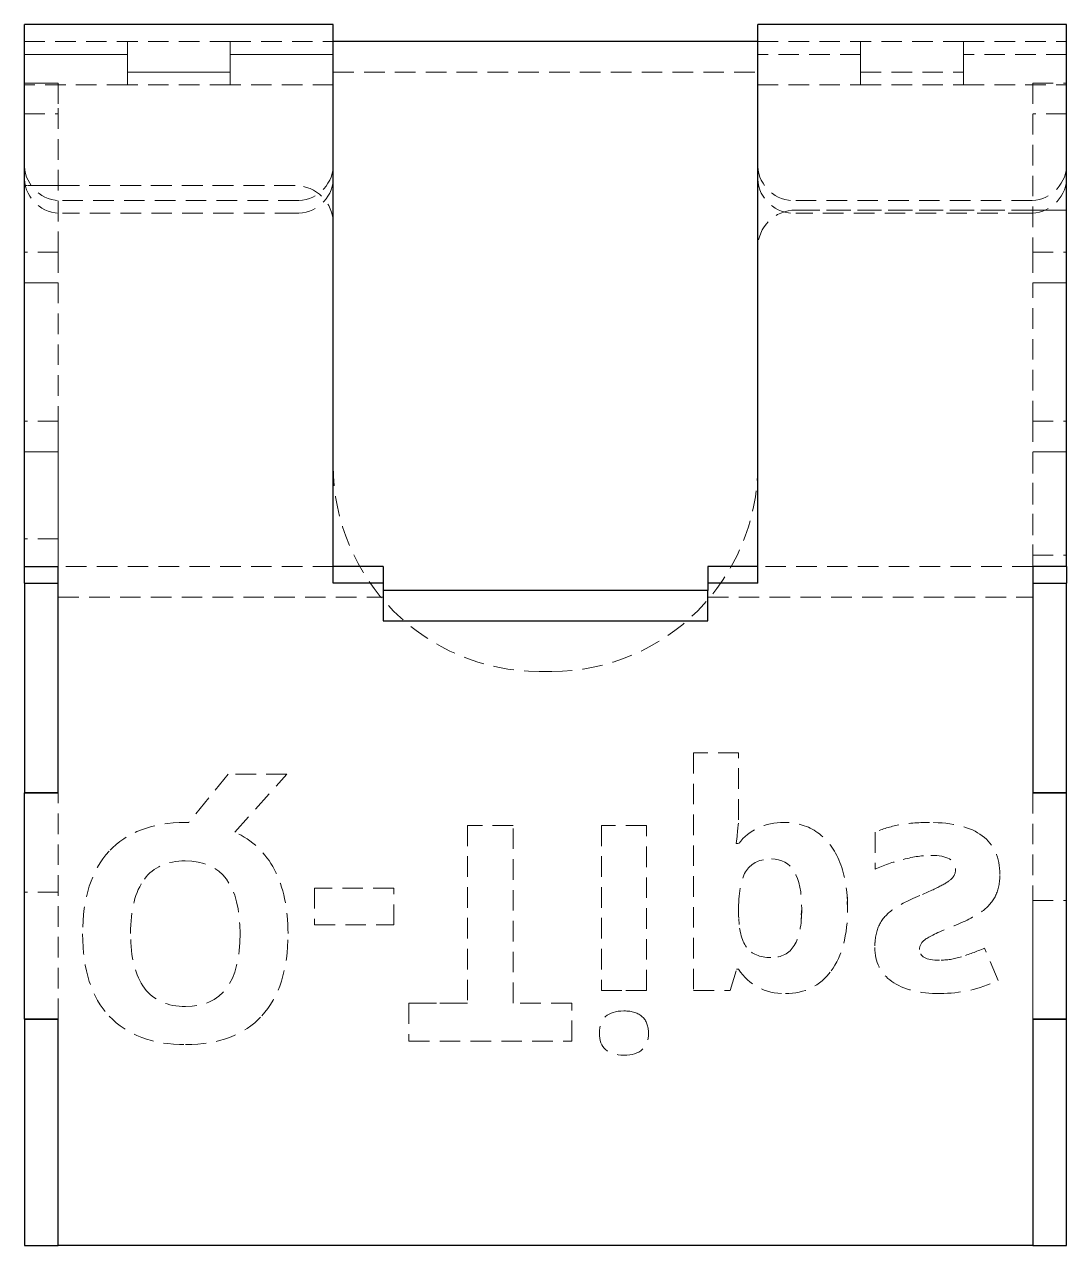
# Model space of a CAD drawing. Header units: millimetres. Extents: x 47 to 273, y 19 to 208.
# Drawn here: x 50.8 to 115.2, y 132.6 to 208 of the extents above; entities that cross this region are included whole.
import ezdxf

# ---------------------------------------------------------------- set-up
doc = ezdxf.new("R2010")
doc.units = ezdxf.units.MM
doc.linetypes.add('HIDDEN', pattern=[1.905, 1.27, -0.635])

msp = doc.modelspace()

# ---------------------------------------------------------------- linework, layer by layer
at = {"color": 7, "linetype": 'Continuous', "lineweight": 25}
for p, q in [((69.891, 208), (50.813, 208)), ((50.813, 208), (50.813, 208)), ((69.891, 208), (50.813, 208)), ((50.813, 174.52), (50.813, 208)), ((69.891, 208), (69.891, 208)), ((69.891, 173.499), (69.891, 208)), ((115.188, 208), (96.109, 208)), ((115.188, 208), (96.109, 208)), ((96.109, 208), (96.109, 208)), ((96.109, 173.499), (96.109, 208)), ((115.188, 208), (115.188, 208)), ((115.188, 174.52), (115.188, 208)), ((96.109, 206.936), (69.891, 206.936)), ((50.813, 173.499), (50.813, 174.52)), ((50.813, 174.52), (52.907, 174.52)), ((52.907, 160.541), (52.907, 174.52)), ((72.969, 174.52), (69.891, 174.52)), ((72.969, 174.52), (69.891, 174.52)), ((72.969, 174.52), (72.969, 173.048)), ((72.969, 174.52), (72.969, 173.499)), ((96.109, 174.52), (93.031, 174.52)), ((93.031, 174.52), (93.031, 173.048)), ((93.031, 174.52), (93.031, 173.499)), ((96.109, 174.52), (93.031, 174.52)), ((115.188, 174.52), (113.093, 174.52)), ((113.093, 174.52), (113.093, 160.541)), ((115.188, 174.52), (115.188, 173.499)), ((50.813, 173.499), (52.907, 173.499)), ((50.813, 173.499), (50.813, 160.541)), ((52.907, 173.499), (52.907, 173.806)), ((52.907, 160.541), (52.907, 173.499)), ((72.969, 173.499), (69.891, 173.499)), ((96.109, 173.499), (93.031, 173.499)), ((113.093, 173.499), (115.188, 173.499)), ((113.093, 173.499), (113.093, 160.541)), ((115.188, 160.541), (115.188, 173.499)), ((93.031, 173.048), (72.969, 173.048)), ((72.969, 173.048), (72.969, 171.166)), ((93.031, 171.166), (93.031, 173.048)), ((72.969, 171.166), (93.031, 171.166)), ((52.907, 160.541), (50.813, 160.541)), ((50.813, 146.562), (50.813, 160.541)), ((50.813, 160.541), (52.907, 160.541)), ((113.093, 160.541), (115.188, 160.541)), ((115.188, 160.541), (113.093, 160.541)), ((115.188, 146.562), (115.188, 160.541)), ((52.907, 146.562), (50.813, 146.562)), ((50.813, 146.562), (50.813, 132.583)), ((50.813, 146.562), (52.907, 146.562)), ((52.907, 132.583), (52.907, 146.562)), ((52.907, 132.583), (52.907, 146.562)), ((113.093, 146.562), (115.188, 146.562)), ((113.093, 146.562), (113.093, 132.583)), ((115.188, 146.562), (113.093, 146.562)), ((113.093, 146.562), (113.093, 132.583)), ((115.188, 132.583), (115.188, 146.562)), ((50.813, 132.583), (52.907, 132.583)), ((113.093, 132.583), (52.907, 132.583)), ((113.093, 132.583), (115.188, 132.583))]:
    msp.add_line(p, q, dxfattribs=at)
at = {"color": 7, "linetype": 'HIDDEN', "lineweight": 18}
for p, q in [((50.813, 206.936), (57.172, 206.936)), ((57.172, 206.148), (57.172, 206.936)), ((57.172, 206.936), (57.172, 206.148)), ((57.172, 206.148), (57.172, 206.936)), ((63.532, 206.936), (57.172, 206.936)), ((57.172, 206.936), (57.172, 206.148)), ((63.532, 206.936), (69.891, 206.936)), ((63.532, 206.148), (63.532, 206.936)), ((63.532, 206.936), (63.532, 206.148)), ((63.532, 206.148), (63.532, 206.936)), ((63.532, 206.936), (63.532, 206.148)), ((96.109, 206.936), (102.468, 206.936)), ((102.468, 206.936), (102.468, 206.148)), ((102.468, 206.936), (102.468, 206.148)), ((102.468, 206.936), (102.468, 206.148)), ((108.828, 206.936), (102.468, 206.936)), ((102.468, 206.936), (102.468, 206.148)), ((108.828, 206.936), (108.828, 206.148)), ((108.828, 206.936), (115.188, 206.936)), ((108.828, 206.936), (108.828, 205.053)), ((108.828, 206.936), (108.828, 206.148)), ((108.828, 206.936), (108.828, 206.148)), ((115.188, 206.936), (115.188, 206.148)), ((115.188, 206.936), (115.188, 206.148)), ((57.172, 206.148), (50.813, 206.148)), ((50.813, 204.371), (50.813, 206.148)), ((50.813, 206.148), (57.172, 206.148)), ((50.813, 206.148), (50.813, 204.265)), ((57.172, 206.148), (57.172, 204.265)), ((57.172, 206.148), (57.172, 204.265)), ((69.891, 206.148), (63.532, 206.148)), ((63.532, 206.148), (63.532, 204.265)), ((63.532, 206.148), (69.891, 206.148)), ((63.532, 206.148), (63.532, 204.265)), ((102.468, 206.148), (96.109, 206.148)), ((102.468, 206.148), (96.109, 206.148)), ((102.468, 206.148), (102.468, 204.265)), ((102.468, 206.148), (102.468, 204.265)), ((115.188, 206.148), (108.828, 206.148)), ((108.828, 206.148), (108.828, 204.265)), ((115.188, 206.148), (108.828, 206.148)), ((108.828, 206.148), (108.828, 204.265)), ((115.188, 206.148), (115.188, 204.371)), ((115.188, 206.148), (115.188, 204.371)), ((115.188, 206.148), (115.188, 204.371)), ((63.532, 205.053), (57.172, 205.053)), ((57.172, 204.265), (57.172, 205.053)), ((57.172, 205.053), (57.172, 204.265)), ((57.172, 205.053), (63.532, 205.053)), ((63.532, 204.265), (63.532, 205.053)), ((63.532, 205.053), (63.532, 204.265)), ((69.891, 205.053), (96.109, 205.053)), ((102.468, 205.053), (108.828, 205.053)), ((102.468, 205.053), (102.468, 204.265)), ((102.468, 204.265), (102.468, 205.053)), ((102.468, 205.053), (108.828, 205.053)), ((108.828, 205.053), (108.828, 204.265)), ((108.828, 204.265), (108.828, 205.053)), ((52.907, 204.371), (50.813, 204.371)), ((50.813, 204.371), (52.907, 204.371)), ((50.813, 193.931), (50.813, 204.371)), ((50.813, 204.265), (50.813, 202.488)), ((57.172, 204.265), (50.813, 204.265)), ((52.907, 193.931), (52.907, 204.371)), ((52.907, 204.371), (52.907, 202.488)), ((52.907, 193.931), (52.907, 204.371)), ((63.532, 204.265), (57.172, 204.265)), ((69.891, 204.265), (63.532, 204.265)), ((96.109, 204.265), (102.468, 204.265)), ((102.468, 204.265), (108.828, 204.265)), ((108.828, 204.265), (115.188, 204.265)), ((113.093, 204.371), (115.188, 204.371)), ((113.093, 204.371), (113.093, 193.931)), ((113.093, 204.371), (113.093, 202.488)), ((113.093, 204.371), (115.188, 204.371)), ((113.093, 204.371), (113.093, 193.931)), ((115.188, 204.371), (115.188, 202.488)), ((115.188, 204.371), (115.188, 193.931)), ((115.188, 204.371), (115.188, 196.536)), ((115.188, 202.488), (115.188, 204.265)), ((50.813, 202.488), (52.907, 202.488)), ((115.188, 202.488), (113.093, 202.488)), ((50.813, 198.045), (50.813, 198.045)), ((52.907, 198.045), (50.813, 198.045)), ((67.545, 198.045), (50.813, 198.045)), ((50.813, 198.045), (50.813, 198.045)), ((52.907, 198.045), (52.907, 198.045)), ((52.907, 198.045), (67.545, 198.045)), ((53.159, 197.124), (67.545, 197.124)), ((98.455, 197.124), (112.841, 197.124)), ((67.545, 196.336), (53.159, 196.336)), ((115.188, 196.536), (98.455, 196.536)), ((98.455, 196.536), (113.093, 196.536)), ((112.841, 196.336), (98.455, 196.336)), ((113.093, 196.536), (115.188, 196.536)), ((113.093, 196.536), (113.093, 196.536)), ((115.188, 196.536), (115.188, 196.536)), ((115.188, 196.536), (115.188, 193.931)), ((115.188, 196.536), (115.188, 196.536)), ((69.891, 195.698), (69.891, 195.698)), ((50.813, 183.491), (50.813, 193.931)), ((52.907, 193.931), (50.813, 193.931)), ((52.907, 193.931), (50.813, 193.931)), ((50.813, 193.931), (50.813, 192.048)), ((50.813, 192.048), (50.813, 193.931)), ((52.907, 193.931), (52.907, 192.048)), ((52.907, 193.931), (52.907, 192.048)), ((96.109, 194.19), (96.109, 194.19)), ((113.093, 193.931), (115.188, 193.931)), ((113.093, 193.931), (113.093, 192.048)), ((113.093, 193.931), (115.188, 193.931)), ((113.093, 193.931), (113.093, 192.048)), ((115.188, 193.931), (115.188, 183.491)), ((115.188, 193.931), (115.188, 192.048)), ((115.188, 193.931), (115.188, 175.219)), ((115.188, 193.931), (115.188, 192.048)), ((50.813, 192.048), (52.907, 192.048)), ((52.907, 192.048), (50.813, 192.048)), ((50.813, 192.048), (50.813, 181.608)), ((52.907, 192.048), (52.907, 183.491)), ((115.188, 192.048), (113.093, 192.048)), ((113.093, 192.048), (115.188, 192.048)), ((113.093, 183.491), (113.093, 192.048)), ((115.188, 183.491), (115.188, 192.048)), ((115.188, 192.048), (115.188, 183.491)), ((52.907, 183.491), (50.813, 183.491)), ((50.813, 183.491), (50.813, 181.608)), ((52.907, 183.491), (50.813, 183.491)), ((50.813, 174.52), (50.813, 183.491)), ((52.907, 174.52), (52.907, 183.491)), ((52.907, 183.491), (52.907, 181.608)), ((52.907, 173.806), (52.907, 183.491)), ((52.907, 183.491), (52.907, 181.608)), ((113.093, 183.491), (115.188, 183.491)), ((113.093, 183.491), (113.093, 174.52)), ((113.093, 183.491), (113.093, 181.608)), ((113.093, 183.491), (115.188, 183.491)), ((113.093, 183.491), (113.093, 173.499)), ((115.188, 181.608), (115.188, 183.491)), ((115.188, 183.491), (115.188, 181.608)), ((115.188, 183.491), (115.188, 174.52)), ((115.188, 183.491), (115.188, 181.608)), ((50.813, 181.608), (52.907, 181.608)), ((52.907, 181.608), (50.813, 181.608)), ((50.813, 176.224), (50.813, 181.608)), ((52.907, 181.608), (52.907, 176.224)), ((113.093, 172.638), (113.093, 181.608)), ((115.188, 181.608), (113.093, 181.608)), ((113.093, 181.608), (115.188, 181.608)), ((115.188, 181.608), (115.188, 175.219)), ((69.891, 180.765), (69.891, 180.765)), ((96.109, 180.765), (96.109, 180.765)), ((52.907, 176.224), (50.813, 176.224)), ((50.813, 176.224), (50.813, 176.224)), ((52.907, 176.224), (50.813, 176.224)), ((50.813, 176.224), (50.813, 176.224)), ((52.907, 176.224), (52.907, 176.224)), ((52.907, 174.52), (52.907, 176.224)), ((52.907, 176.224), (52.907, 176.224)), ((113.093, 175.219), (115.188, 175.219)), ((113.093, 175.219), (113.093, 175.219)), ((113.093, 175.219), (115.188, 175.219)), ((113.093, 175.219), (113.093, 175.219)), ((115.188, 175.219), (115.188, 175.219)), ((115.188, 175.219), (115.188, 175.219)), ((115.188, 175.219), (115.188, 160.541)), ((50.813, 173.499), (50.813, 174.52)), ((50.813, 174.52), (50.813, 174.52)), ((52.907, 174.52), (50.813, 174.52)), ((69.891, 174.52), (52.907, 174.52)), ((52.907, 174.52), (52.907, 172.638)), ((52.907, 174.52), (52.907, 174.52)), ((113.093, 174.52), (96.109, 174.52)), ((113.093, 174.52), (113.093, 172.638)), ((113.093, 174.52), (113.093, 174.52)), ((113.093, 174.52), (115.188, 174.52)), ((115.188, 174.52), (115.188, 174.52)), ((52.907, 172.638), (72.969, 172.638)), ((93.031, 172.638), (113.093, 172.638)), ((72.969, 171.168), (93.031, 171.168)), ((72.969, 171.168), (93.031, 171.168)), ((72.969, 171.168), (72.969, 171.168)), ((93.031, 171.168), (93.031, 171.168)), ((83.387, 168.044), (82.613, 168.044)), ((82.613, 168.044), (83.387, 168.044)), ((92.147, 163.014), (92.147, 148.339)), ((92.147, 163.014), (92.147, 163.014)), ((94.926, 163.014), (92.147, 163.014)), ((94.926, 163.014), (94.926, 163.014)), ((94.926, 158.885), (94.926, 163.014)), ((63.403, 161.702), (60.962, 158.712)), ((67.023, 161.702), (63.403, 161.702)), ((63.403, 161.702), (63.403, 161.702)), ((63.815, 158.118), (67.023, 161.702)), ((67.023, 161.702), (67.023, 161.702)), ((50.813, 160.541), (50.813, 160.541)), ((50.813, 146.562), (50.813, 160.541)), ((50.813, 160.541), (50.813, 160.541)), ((52.907, 160.541), (52.907, 160.541)), ((52.907, 146.562), (52.907, 160.541)), ((52.907, 160.541), (52.907, 160.541)), ((113.093, 160.541), (113.093, 153.901)), ((113.093, 160.541), (113.093, 160.541)), ((113.093, 160.541), (115.188, 160.541)), ((113.093, 160.541), (113.093, 146.562)), ((113.093, 160.541), (113.093, 160.541)), ((115.188, 160.541), (115.188, 160.541)), ((115.188, 160.541), (115.188, 160.541)), ((60.962, 158.712), (60.752, 158.712)), ((60.962, 158.712), (60.962, 158.712)), ((81.004, 158.529), (78.178, 158.529)), ((78.178, 158.529), (78.178, 158.529)), ((78.178, 158.529), (78.178, 147.554)), ((81.004, 147.554), (81.004, 158.529)), ((81.004, 158.529), (81.004, 158.529)), ((86.451, 158.529), (86.451, 158.529)), ((86.451, 158.529), (86.451, 148.339)), ((89.231, 158.529), (86.451, 158.529)), ((89.231, 158.529), (89.231, 158.529)), ((89.231, 148.339), (89.231, 158.529)), ((94.926, 158.885), (94.926, 158.885)), ((63.815, 158.118), (63.815, 158.118)), ((103.358, 158.118), (103.358, 158.118)), ((103.358, 158.118), (103.358, 155.822)), ((94.781, 157.409), (94.781, 157.409)), ((94.926, 157.409), (94.781, 157.409)), ((94.926, 157.409), (94.926, 157.409)), ((103.358, 155.822), (103.358, 155.822)), ((108.324, 155.805), (108.324, 155.805)), ((111.068, 155.502), (111.068, 155.502)), ((73.631, 154.665), (68.737, 154.665)), ((68.737, 154.665), (68.737, 154.665)), ((68.737, 154.665), (68.737, 152.387)), ((73.631, 154.665), (73.631, 154.665)), ((73.631, 152.387), (73.631, 154.665)), ((50.813, 154.404), (50.813, 154.404)), ((52.907, 154.404), (50.813, 154.404)), ((50.813, 132.583), (50.813, 154.404)), ((52.907, 154.404), (50.813, 154.404)), ((50.813, 154.404), (50.813, 154.404)), ((52.907, 154.404), (52.907, 154.404)), ((52.907, 154.404), (52.907, 154.404)), ((101.633, 154.205), (101.656, 153.817)), ((113.093, 153.901), (115.188, 153.901)), ((113.093, 153.901), (113.093, 153.901)), ((113.093, 153.901), (113.093, 153.901)), ((113.093, 153.901), (115.188, 153.901)), ((113.093, 146.562), (113.093, 153.901)), ((113.093, 153.901), (115.188, 153.901)), ((115.188, 153.901), (115.188, 153.901)), ((115.188, 153.901), (115.188, 146.562)), ((115.188, 153.901), (115.188, 153.901)), ((94.926, 153.096), (94.926, 153.399)), ((98.8, 153.002), (98.828, 153.378)), ((101.635, 153.831), (101.663, 153.416)), ((67.043, 152.976), (67.082, 152.424)), ((68.737, 152.387), (68.737, 152.387)), ((68.737, 152.387), (73.631, 152.387)), ((73.631, 152.387), (73.631, 152.387)), ((94.926, 153.096), (94.926, 153.096)), ((94.964, 152.418), (94.936, 152.781)), ((94.936, 152.781), (94.964, 152.418)), ((98.8, 152.674), (98.821, 153.015)), ((64.08, 150.793), (64.119, 151.302)), ((103.34, 150.993), (103.34, 150.993)), ((103.356, 151.373), (103.344, 151.187)), ((103.344, 151.187), (103.356, 151.373)), ((106.099, 150.873), (106.099, 150.873)), ((110.958, 148.951), (110.121, 150.955)), ((110.121, 150.955), (110.121, 150.955)), ((94.407, 148.339), (94.798, 149.66)), ((94.798, 149.66), (94.798, 149.66)), ((94.798, 149.66), (94.926, 149.66)), ((94.926, 149.66), (94.926, 149.66)), ((110.958, 148.951), (110.958, 148.951)), ((89.231, 148.339), (86.451, 148.339)), ((86.451, 148.339), (89.231, 148.339)), ((89.231, 148.339), (89.231, 148.339)), ((92.147, 148.339), (92.147, 148.339)), ((92.147, 148.339), (94.407, 148.339)), ((94.407, 148.339), (94.407, 148.339)), ((78.178, 147.554), (74.558, 147.554)), ((74.558, 147.554), (74.558, 147.554)), ((74.558, 147.554), (74.558, 145.204)), ((74.558, 147.554), (78.178, 147.554)), ((81.004, 147.554), (81.004, 147.554)), ((84.62, 147.554), (81.004, 147.554)), ((84.62, 147.554), (84.62, 147.554)), ((84.62, 145.204), (84.62, 147.554)), ((52.907, 146.562), (50.813, 146.562)), ((50.813, 146.562), (50.813, 146.562)), ((50.813, 146.562), (50.813, 146.562)), ((52.907, 146.562), (52.907, 146.562)), ((52.907, 146.562), (52.907, 146.562)), ((113.093, 146.562), (113.093, 146.562)), ((113.093, 146.562), (113.093, 146.562)), ((115.188, 146.562), (115.188, 132.583)), ((115.188, 146.562), (115.188, 146.562)), ((115.188, 146.562), (115.188, 132.583)), ((115.188, 146.562), (115.188, 146.562)), ((86.332, 145.705), (86.332, 145.705)), ((89.359, 145.705), (89.359, 145.705)), ((74.558, 145.204), (74.558, 145.204)), ((74.558, 145.204), (84.62, 145.204)), ((84.62, 145.204), (84.62, 145.204)), ((50.813, 132.583), (50.813, 132.583)), ((52.907, 132.583), (50.813, 132.583)), ((50.813, 132.583), (50.813, 132.583)), ((52.907, 132.583), (52.907, 132.583)), ((52.907, 132.583), (52.907, 132.583)), ((52.907, 132.583), (113.093, 132.583)), ((113.093, 132.583), (113.093, 132.583)), ((113.093, 132.583), (115.188, 132.583)), ((113.093, 132.583), (113.093, 132.583)), ((115.188, 132.583), (115.188, 132.583)), ((115.188, 132.583), (115.188, 132.583))]:
    msp.add_line(p, q, dxfattribs=at)
for centre, radius, start, end in [((53.046, 199.358), 2.237, 183.21376, 272.88822), ((67.658, 199.358), 2.237, 267.11179, 356.78625), ((98.342, 199.358), 2.237, 183.21376, 272.88822), ((112.954, 199.358), 2.237, 267.11179, 356.78625), ((53.046, 198.57), 2.237, 183.21376, 272.88822), ((67.658, 198.57), 2.237, 267.11179, 356.78624), ((98.342, 198.57), 2.237, 183.21376, 272.88822), ((112.954, 198.57), 2.237, 267.11179, 356.78624), ((67.545, 195.698), 2.346, 0, 90), ((67.545, 195.698), 2.346, 0, 90), ((98.455, 194.19), 2.346, 90, 180), ((98.455, 194.19), 2.346, 90, 180), ((82.613, 180.765), 12.722, 180, 270), ((82.613, 180.765), 12.722, 180, 270), ((83.387, 180.765), 12.722, 270, 0), ((83.387, 180.765), 12.722, 270, 0)]:
    msp.add_arc(centre, radius, start, end, dxfattribs=at)
for points in [[(60.752, 158.712), (58.711, 158.712), (57.143, 158.12), (56.05, 156.935)], [(94.781, 157.409), (94.878, 158.258), (94.926, 158.75), (94.926, 158.885)], [(97.744, 158.712), (96.546, 158.712), (95.607, 158.278), (94.926, 157.409)], [(99.82, 158.083), (99.231, 158.502), (98.539, 158.712), (97.744, 158.712)], [(104.824, 158.561), (104.301, 158.46), (103.812, 158.312), (103.358, 158.118)], [(106.72, 158.712), (105.979, 158.712), (105.347, 158.662), (104.824, 158.561)], [(109.979, 157.891), (109.253, 158.439), (108.167, 158.712), (106.72, 158.712)], [(66.261, 155.79), (65.705, 156.85), (64.89, 157.626), (63.815, 158.118)], [(101.183, 156.25), (100.864, 157.052), (100.409, 157.663), (99.82, 158.083)], [(111.068, 155.502), (111.068, 156.548), (110.705, 157.344), (109.979, 157.891)], [(56.05, 156.935), (54.956, 155.75), (54.409, 154.048), (54.409, 151.83)], [(58.22, 155.211), (58.784, 155.965), (59.629, 156.341), (60.752, 156.341)], [(60.752, 156.341), (63.006, 156.341), (64.132, 154.843), (64.132, 151.847)], [(95.415, 155.749), (95.74, 156.224), (96.255, 156.461), (96.959, 156.461)], [(96.959, 156.461), (98.205, 156.461), (98.828, 155.433), (98.828, 153.378)], [(101.663, 153.416), (101.663, 154.503), (101.503, 155.448), (101.183, 156.25)], [(103.358, 155.822), (103.873, 156.065), (104.454, 156.269), (105.101, 156.433)], [(105.101, 156.433), (105.749, 156.598), (106.319, 156.68), (106.81, 156.68)], [(106.81, 156.68), (107.82, 156.68), (108.324, 156.388), (108.324, 155.805)], [(67.096, 151.847), (67.096, 153.416), (66.817, 154.731), (66.261, 155.79)], [(94.926, 153.399), (94.926, 154.492), (95.089, 155.275), (95.415, 155.749)], [(108.324, 155.805), (108.324, 155.585), (108.257, 155.407), (108.123, 155.27)], [(110.803, 154.199), (110.98, 154.564), (111.068, 154.998), (111.068, 155.502)], [(57.372, 151.847), (57.372, 153.337), (57.655, 154.458), (58.22, 155.211)], [(107.43, 154.805), (107.103, 154.631), (106.666, 154.43), (106.119, 154.201)], [(108.123, 155.27), (107.989, 155.133), (107.758, 154.978), (107.43, 154.805)], [(106.119, 154.201), (105.336, 153.872), (104.76, 153.568), (104.391, 153.288)], [(109.982, 153.234), (110.352, 153.513), (110.626, 153.835), (110.803, 154.199)], [(98.828, 153.378), (98.828, 152.377), (98.675, 151.626), (98.368, 151.124)], [(100.642, 149.543), (101.323, 150.473), (101.663, 151.764), (101.663, 153.416)], [(104.391, 153.288), (104.023, 153.008), (103.756, 152.687), (103.589, 152.326)], [(108.234, 152.331), (109.029, 152.654), (109.612, 152.955), (109.982, 153.234)], [(95.418, 151.005), (95.102, 151.426), (94.938, 152.123), (94.926, 153.096)], [(54.409, 151.83), (54.409, 149.611), (54.958, 147.918), (56.054, 146.748)], [(58.228, 148.482), (57.658, 149.238), (57.372, 150.36), (57.372, 151.847)], [(64.132, 151.847), (64.132, 148.847), (63.012, 147.347), (60.77, 147.347)], [(65.468, 146.763), (66.553, 147.942), (67.096, 149.637), (67.096, 151.847)], [(103.589, 152.326), (103.423, 151.964), (103.34, 151.52), (103.34, 150.993)], [(106.496, 151.521), (106.76, 151.703), (107.339, 151.974), (108.234, 152.331)], [(96.924, 150.372), (96.236, 150.372), (95.734, 150.583), (95.418, 151.005)], [(98.368, 151.124), (98.06, 150.622), (97.579, 150.372), (96.924, 150.372)], [(103.34, 150.993), (103.34, 150.087), (103.69, 149.386), (104.391, 148.892)], [(106.099, 150.873), (106.099, 151.122), (106.231, 151.338), (106.496, 151.521)], [(107.33, 150.208), (106.509, 150.208), (106.099, 150.43), (106.099, 150.873)], [(110.121, 150.955), (109.609, 150.737), (109.132, 150.558), (108.689, 150.418)], [(108.689, 150.418), (108.245, 150.278), (107.792, 150.208), (107.33, 150.208)], [(94.926, 149.66), (95.578, 148.653), (96.541, 148.149), (97.816, 148.149)], [(97.816, 148.149), (99.02, 148.149), (99.962, 148.614), (100.642, 149.543)], [(104.391, 148.892), (105.092, 148.397), (106.087, 148.149), (107.376, 148.149)], [(107.376, 148.149), (108.603, 148.149), (109.797, 148.417), (110.958, 148.951)], [(60.77, 147.347), (59.646, 147.347), (58.799, 147.726), (58.228, 148.482)], [(87.845, 147.073), (86.836, 147.073), (86.332, 146.617), (86.332, 145.705)], [(88.981, 146.713), (88.73, 146.953), (88.351, 147.073), (87.845, 147.073)], [(56.054, 146.748), (57.151, 145.579), (58.723, 144.994), (60.77, 144.994)], [(60.77, 144.994), (62.817, 144.994), (64.383, 145.583), (65.468, 146.763)], [(89.359, 145.705), (89.359, 146.137), (89.233, 146.473), (88.981, 146.713)], [(86.332, 145.705), (86.332, 144.799), (86.836, 144.346), (87.845, 144.346)], [(87.845, 144.346), (88.854, 144.346), (89.359, 144.799), (89.359, 145.705)]]:
    msp.add_open_spline(points, degree=3, dxfattribs=at)

doc.saveas('drawing.dxf')
